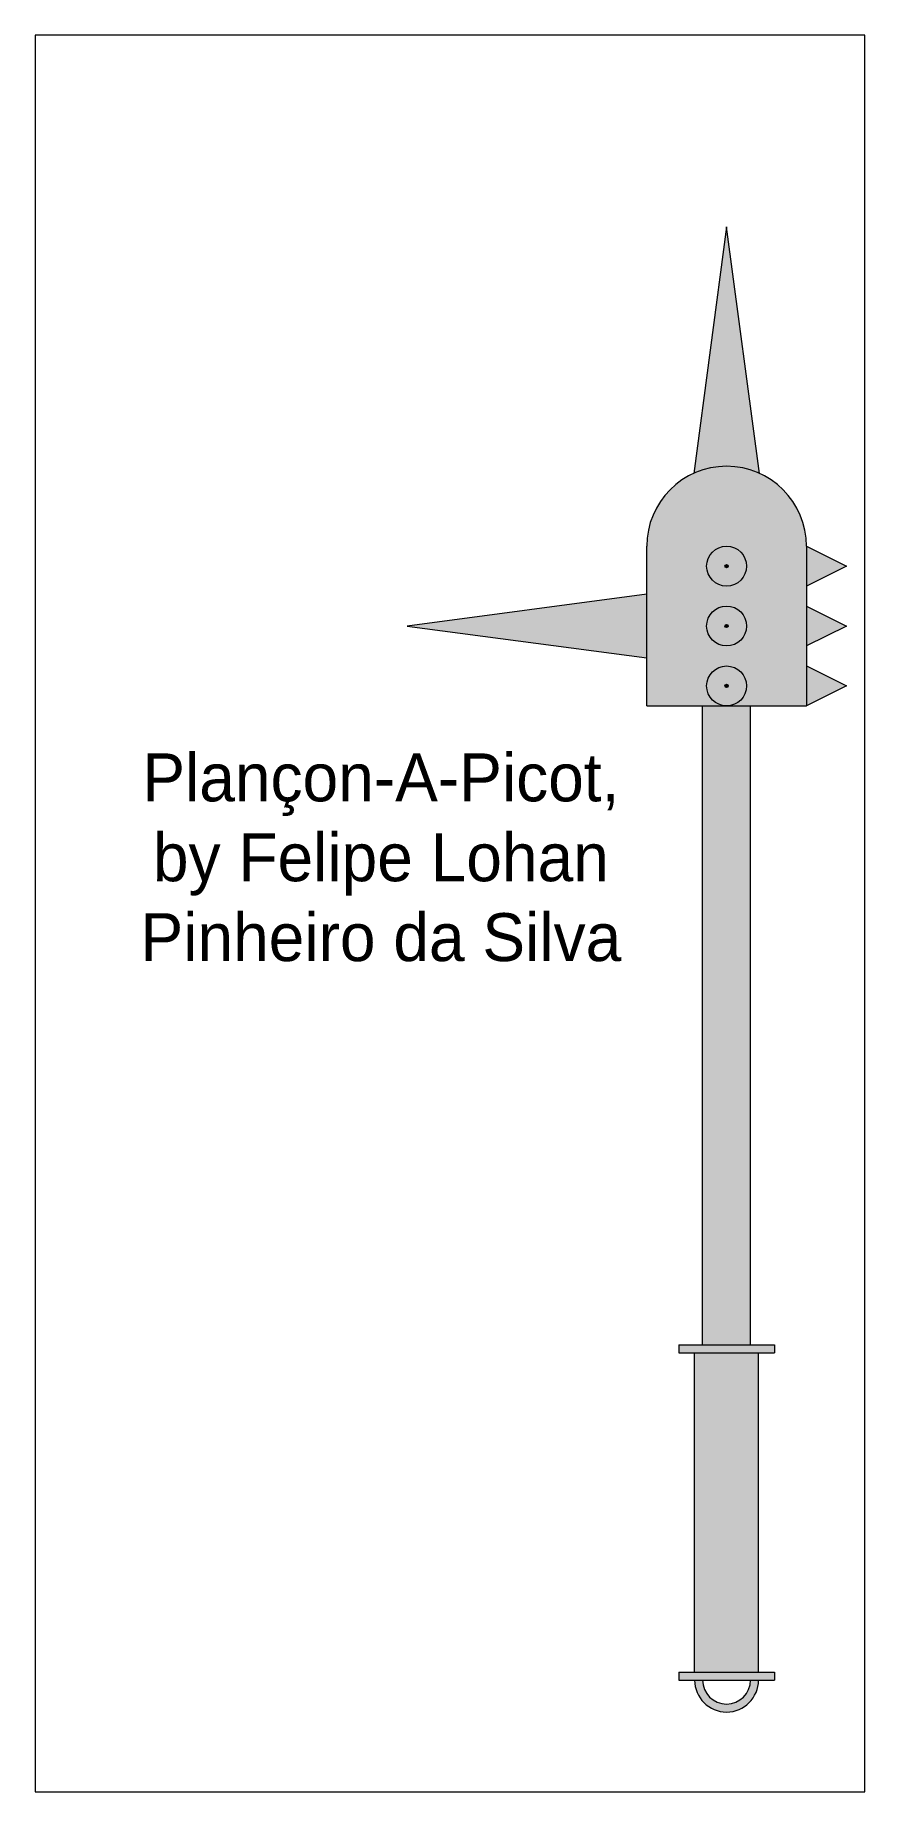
# Model space of a CAD drawing. Header units: millimetres. Extents: x -433 to 87, y -50 to 1050.
import ezdxf

# ---------------------------------------------------------------- set-up
doc = ezdxf.new("R2010")
doc.units = ezdxf.units.MM
doc.layers.get('0').update_dxf_attribs({"linetype": 'CONTINUOUS', "lineweight": 0})
doc.layers.add('Metal_Hatch', color=253, linetype='CONTINUOUS', lineweight=0, true_color=0x999999)
doc.layers.add('Metal_outline', color=250, linetype='CONTINUOUS', lineweight=0)
doc.styles.add('unicode', font='unicode')

msp = doc.modelspace()

# ---------------------------------------------------------------- hatches: boundary and pattern name
at = {"layer": 'Metal_Hatch'}
h = msp.add_hatch(color=256, dxfattribs=at)
edge = h.paths.add_edge_path(flags=0)
edge.add_arc((0, 730), 50, 65.68, 114.32)
edge.add_line((-20.6, 775.6), (0, 930))
edge.add_line((0, 930), (20.6, 775.6))
h = msp.add_hatch(color=256, dxfattribs=at)
edge = h.paths.add_edge_path(flags=0)
edge.add_arc((0, 717.5), 12.5, 0, 360)
edge.add_arc((0, 680), 12.5, 0, 360)
edge.add_arc((0, 642.5), 12.5, 0, 360)
edge.add_line((-50, 630), (-50, 730))
edge.add_arc((0, 730), 50, 0, 180, ccw=False)
edge.add_line((50, 730), (50, 630))
edge.add_line((50, 630), (-50, 630))
h = msp.add_hatch(color=256, dxfattribs=at)
edge = h.paths.add_edge_path(flags=0)
edge.add_arc((0, 717.5), 12.5, 0, 360)
edge.add_arc((0, 717.5), 1, 0, 360)
for points in [[(50, 730), (75, 717.5), (50, 705)], [(-50, 700), (-200, 680), (-50, 660)], [(50, 692.5), (75, 680), (50, 667.5)], [(50, 655), (75, 642.5), (50, 630)], [(-15, 230), (-15, 630), (15, 630), (15, 230)], [(-30, 230), (30, 230), (30, 225), (-30, 225)], [(-20, 25), (-20, 225), (20, 225), (20, 25)], [(-30, 25), (30, 25), (30, 20), (-30, 20)]]:
    msp.add_hatch(color=256, dxfattribs=at).paths.add_polyline_path(points, flags=0)
h = msp.add_hatch(color=256, dxfattribs=at)
edge = h.paths.add_edge_path(flags=0)
edge.add_arc((0, 680), 12.5, 0, 360)
edge.add_arc((0, 680), 1, 0, 360)
h = msp.add_hatch(color=256, dxfattribs=at)
edge = h.paths.add_edge_path(flags=0)
edge.add_arc((0, 642.5), 12.5, 0, 360)
edge.add_arc((0, 642.5), 1, 0, 360)
h = msp.add_hatch(color=256, dxfattribs=at)
edge = h.paths.add_edge_path(flags=0)
edge.add_arc((0, 20), 20, 180, 0)
edge.add_line((20, 20), (15, 20))
edge.add_arc((0, 20), 15, 180, 0, ccw=False)
edge.add_line((-15, 20), (-20, 20))
at = {"layer": 'Metal_outline'}
h = msp.add_hatch(color=256, dxfattribs=at)
edge = h.paths.add_edge_path(flags=0)
edge.add_arc((0, 717.5), 1, 0, 360)
h = msp.add_hatch(color=256, dxfattribs=at)
edge = h.paths.add_edge_path(flags=0)
edge.add_arc((0, 680), 1, 0, 360)
h = msp.add_hatch(color=256, dxfattribs=at)
edge = h.paths.add_edge_path(flags=0)
edge.add_arc((0, 642.5), 1, 0, 360)
h = msp.add_hatch(dxfattribs=at)
h.set_pattern_fill('kerpele', color=256, style=0)
h.set_pattern_definition([])
h.paths.add_polyline_path([(-20, 225), (20, 225), (20, 25), (-20, 25)], flags=0)

# ---------------------------------------------------------------- linework, layer by layer
for p, q in [((86.6, 1050), (-433, 1050)), ((-433, 1050), (-433, -50)), ((86.6, -50), (86.6, 1050)), ((-433, -50), (86.6, -50))]:
    msp.add_line(p, q)
for p, q in [((0, 930), (-20.6, 775.6)), ((20.6, 775.6), (0, 930)), ((-50, 630), (-50, 730)), ((50, 730), (75, 717.5)), ((50, 730), (50, 630)), ((75, 717.5), (50, 705)), ((-50, 700), (-200, 680)), ((50, 692.5), (75, 680)), ((-200, 680), (-50, 660)), ((75, 680), (50, 667.5)), ((50, 655), (75, 642.5)), ((75, 642.5), (50, 630)), ((-50, 630), (50, 630)), ((-15, 230), (-15, 630)), ((15, 230), (15, 630)), ((-30, 230), (30, 230)), ((-30, 230), (-30, 225)), ((-30, 225), (30, 225)), ((-20, 25), (-20, 225)), ((20, 25), (20, 225)), ((30, 230), (30, 225)), ((-30, 25), (30, 25)), ((-30, 25), (-30, 20)), ((30, 25), (30, 20)), ((-30, 20), (30, 20))]:
    msp.add_line(p, q, dxfattribs=at)
for centre, radius in [((0, 717.5), 12.5), ((0, 717.5), 1), ((0, 680), 12.5), ((0, 680), 1), ((0, 642.5), 12.5), ((0, 642.5), 1)]:
    msp.add_circle(centre, radius, dxfattribs=at)
for centre, radius, start, end in [((0, 730), 50, 0, 180), ((0, 20), 20, 180, 360), ((0, 20), 15, 180, 360)]:
    msp.add_arc(centre, radius, start, end, dxfattribs=at)

# ---------------------------------------------------------------- texts
at = {"insert": (-216.5, 535), "char_height": 30, "width": 338.357, "attachment_point": 5, "style": 'unicode'}
msp.add_mtext('Plançon-A-Picot,\\Pby Felipe Lohan\\PPinheiro da Silva', dxfattribs=at)

doc.saveas('drawing.dxf')
